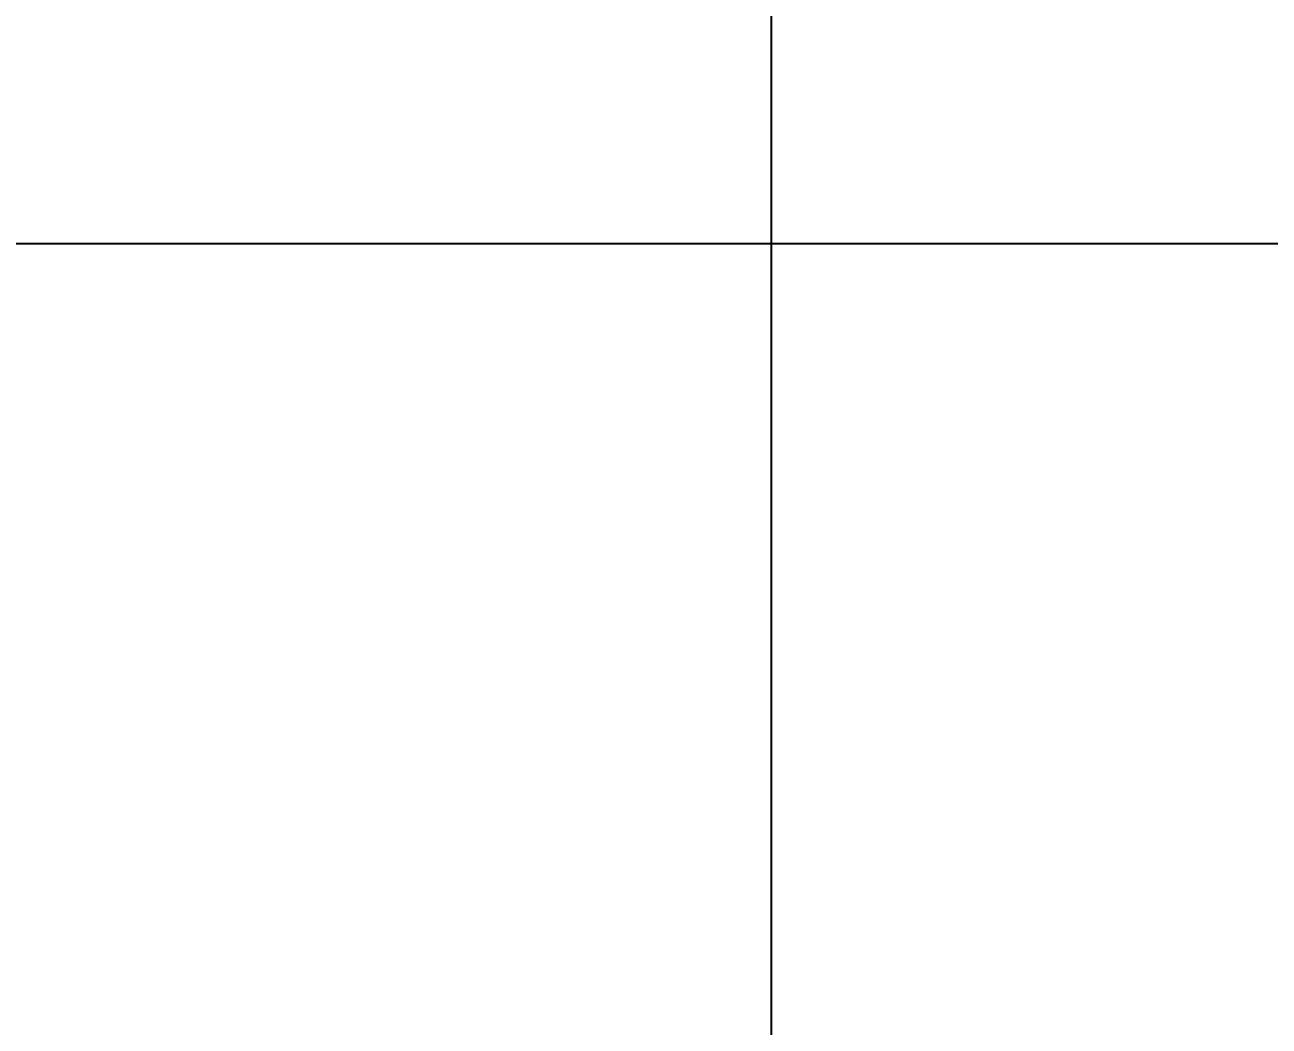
# Model space of a CAD drawing. Extents: x -12260 to 304645, y -29287 to 19916.
# Drawn here: x 37835 to 38070, y -4930.4 to -4741.4 of the extents above; entities that cross this region are included whole.
import ezdxf
from ezdxf import colors
from ezdxf.entities.mleader import LeaderData, LeaderLine
from ezdxf.math import Vec2, Vec3

# ---------------------------------------------------------------- set-up
doc = ezdxf.new("R2010")
doc.units = 0
doc.header["$LTSCALE"] = 0.25
doc.linetypes.add('DASHDOT', pattern=[25.4, 12.7, -6.35, 0, -6.35])
doc.layers.add('01-First Floor$0$FALSE CEILING', color=251, linetype='Continuous')
for name, color, linetype, lineweight in [('01-First Floor$0$LOADING', 253, 'Continuous', 5), ('E-LITE-CLNG-CNDT', 6, 'DASHDOT', 35), ('T-DATA-TEXT', 2, 'Continuous', 25)]:
    doc.layers.add(name, color=color, linetype=linetype, lineweight=lineweight)
doc.styles.add('DC_Elc_Romans', font='elc_romans.shx', dxfattribs={"width": 0.7})

# ---------------------------------------------------------------- blocks, each defined once
blk = doc.blocks.new('01-First Floor')
at = {"layer": '01-First Floor$0$FALSE CEILING', "linetype": 'Continuous'}
blk.add_line((37976, -6810), (37976, -2810), dxfattribs=at)
at = {"layer": '01-First Floor$0$FALSE CEILING'}
blk.add_line((37449.93, -4782.64, -0.11), (38476, -4782.64, -0.1), dxfattribs=at)
at = {"layer": '01-First Floor$0$LOADING'}
blk.add_line((37449.93, -4782.64, -0.11), (38476, -4782.64, -0.1), dxfattribs=at)
blk = doc.blocks.new('DC_Arrow-ArrowEllipse')
at = {"color": 0}
blk.add_ellipse((0, 0), major_axis=(0.4, 0), ratio=0.4, dxfattribs=at)
at = {"color": 0, "ltscale": 0.5}
blk.add_solid([(-1.4, 0.1667), (-0.4, 0), (-1.4, -0.1667)], dxfattribs=at)

msp = doc.modelspace()

# ---------------------------------------------------------------- block references
at = {"layer": 'E-LITE-CLNG-CNDT'}
msp.add_blockref('01-First Floor', (0, 0), dxfattribs=at)

# ---------------------------------------------------------------- leaders
at = {"layer": 'T-DATA-TEXT'}
ml = msp.add_multileader_mtext('Standard', dxfattribs=at)
ml.set_content('LINE 9 TO SOUND RACK\\PIN DATA ROOM  ', color=256, style='DC_Elc_Romans')
ml.set_leader_properties(color=45)
ml.set_arrow_properties(name='DC_Arrow-ArrowEllipse')
ml.build(insert=Vec2(0, 0))
ml.multileader.update_dxf_attribs({"dogleg_length": 2, "arrow_head_size": 200, "scale": 100})
ctx = ml.context
ctx.base_point, ctx.scale, ctx.char_height, ctx.arrow_head_size, ctx.landing_gap_size, ctx.plane_origin = Vec3(16665.16, -4318.22), 100, 200, 200, 200, Vec3(27116.83, 2558.34)
notes = []
notes.append((ctx, [(0, (1, 1, 0), (16465.16, -4318.22), (1, 0), 200, [(0, [(15276, -3169.04)], 0, [])])]))
ctx.mtext.insert, ctx.mtext.width, ctx.mtext.flow_direction = Vec3(16865.16, -4218.22), 2820.2952, 5
ml = msp.add_multileader_mtext('Standard', dxfattribs=at)
ml.set_content('LINE 6 TO SOUND RACK\\PIN DATA ROOM  ', color=256, style='DC_Elc_Romans')
ml.set_leader_properties(color=45)
ml.set_arrow_properties(name='DC_Arrow-ArrowEllipse')
ml.build(insert=Vec2(0, 0))
ml.multileader.update_dxf_attribs({"dogleg_length": 2, "arrow_head_size": 200, "scale": 100})
ctx = ml.context
ctx.base_point, ctx.scale, ctx.char_height, ctx.arrow_head_size, ctx.landing_gap_size, ctx.plane_origin = Vec3(506.2, -4605.16), 100, 200, 200, 200, Vec3(14018.86, -846.07)
notes.append((ctx, [(1, (1, 1, 0), (3686.2, -4605.16), (-1, 0), 200, [(0, [(4115.95, -5627.24)], 0, [])])]))
ctx.mtext.insert, ctx.mtext.width, ctx.mtext.flow_direction = Vec3(706.2, -4505.16), 2820.2952, 5
for ctx, leaders in notes:
    for number, flags, end, landing, length, lines in leaders:
        leader = LeaderData()
        leader.index, (leader.has_last_leader_line, leader.has_dogleg_vector, leader.attachment_direction) = number, flags
        leader.last_leader_point, leader.dogleg_vector, leader.dogleg_length = Vec3(end), Vec3(landing), length
        for number, points, colour, breaks in lines:
            line = LeaderLine()
            line.index, line.vertices, line.color, line.breaks = number, Vec3.list(points), colors.encode_raw_color(colour), breaks
            leader.lines.append(line)
        ctx.leaders.append(leader)

doc.saveas('drawing.dxf')
